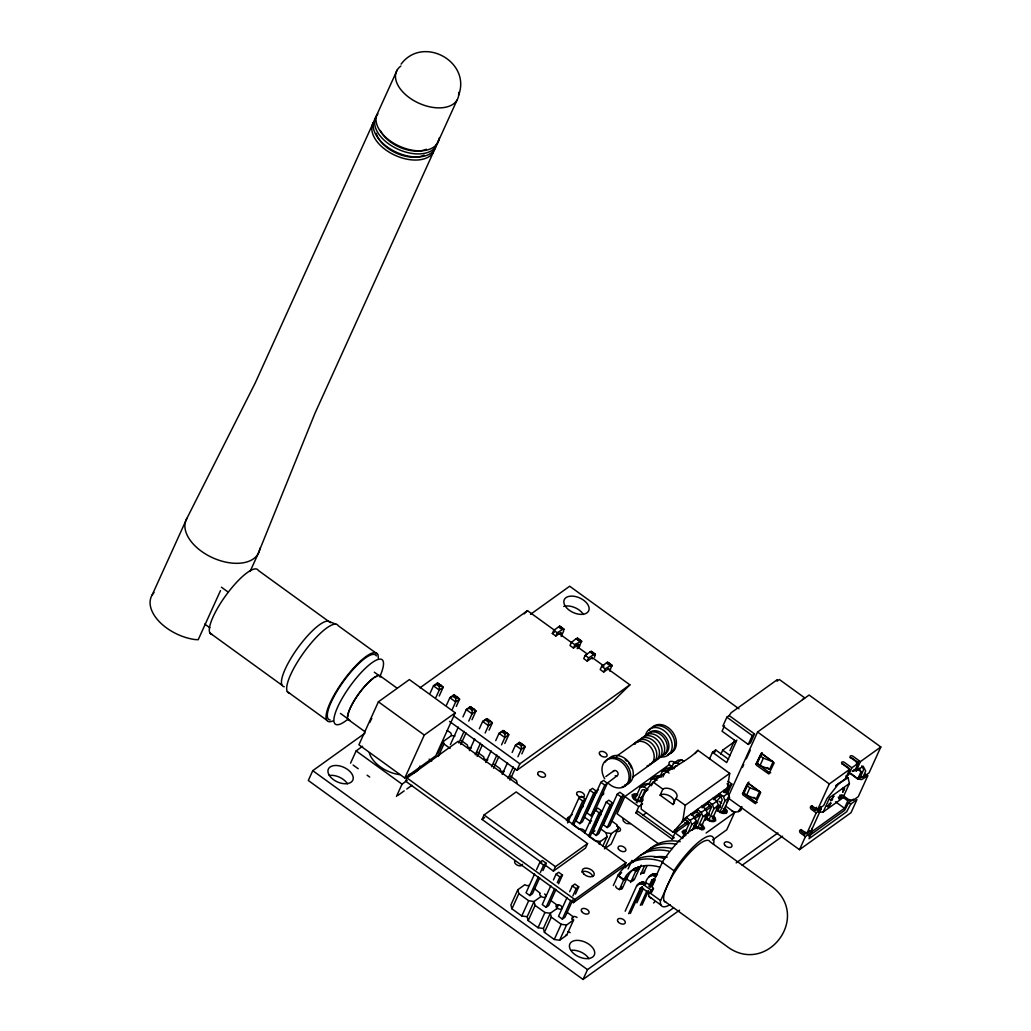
<?xml version="1.0" encoding="UTF-8"?>
<svg xmlns="http://www.w3.org/2000/svg" width="1031" height="1031" viewBox="0 0 1031 1031"><rect width="100%" height="100%" fill="white"/><g stroke="black" fill="none" stroke-linecap="round" stroke-linejoin="round"><path stroke-width="1.5" d="M560.49 627.325L559.395 626.384L553.802 630.276L552.332 633.524L555.799 636.037L561.044 632.454L560.838 633.807M555.799 636.037L557.268 632.776L563.519 628.794L563.686 630.92L561.212 636.488M578.881 648.486L581.42 640.895L574.937 644.775L573.468 648.035L570.001 645.522L571.47 642.274C572.385 642.094 578.378 635.534 578.069 639.826M594.591 657.224L594.939 653.873L588.675 657.868L587.206 661.116L583.739 658.603L585.208 655.355L590.376 651.682L591.91 652.004M608.354 663.371L607.259 662.43L601.679 666.31L600.197 669.557L603.663 672.07L608.806 668.488L608.883 669.493M609.733 671.078L611.834 665.472L607.929 662.327M439.219 695.989L443.188 687.239L441.165 685.344L439.425 686.594L439.27 690.048L435.958 697.343M456.269 706.403L459.581 699.108L457.571 697.214L455.818 698.464L455.663 701.931L452.351 709.212M472.005 719.741L475.974 710.99L473.964 709.083L472.224 710.346L472.056 713.8L468.757 721.094M489.068 730.154L492.367 722.86L490.356 720.965L488.617 722.216L488.449 725.669L485.15 732.964M504.803 743.48L508.773 734.729L506.749 732.835L505.01 734.085L504.855 737.552L501.543 744.833M521.854 753.893L525.166 746.612L523.142 744.704L521.402 745.954L521.248 749.421L517.936 756.715M683.643 832.081L685.795 835.638M706.403 815.753C706.338 819.078 711.106 821.578 713.993 820.173L714.225 818.33L712.189 816.127M720.476 806.68L717.769 807.582L718.13 810.224M829.169 806.087A2.99 0.773 -54.1 0 1 828.267 806.745L827.081 805.752M673.024 832.185L681.736 822.429L682.96 819.735L685.215 805.301L729.703 773.366L697.935 750.349C679.816 769.062 640.122 777.335 641.243 809.18L673.024 832.185L688.27 821.23M724.29 792.659L727.448 787.787L729.703 773.366M713.529 844.312A42.967 11.186 -54.1 0 0 702.846 838.938A42.967 11.186 -54.1 0 0 674.635 869.752L660.368 901.197A42.967 11.186 -54.1 0 0 670.021 904.69M458.666 95.136C471.244 61.28 422.684 35.131 401.098 64.128M577.192 648.705L578.713 644.452L573.468 648.035M832.932 795.404L832.558 796.216M801.1 829.543A2.023 1.546 54.3 0 0 802.015 832.185L804.76 834.169L809.58 830.715L811.59 832.172L805.417 836.605L800.662 833.164A2.023 1.546 54.3 0 1 799.747 830.522A2.023 1.546 54.3 0 1 802.002 830.187L806.77 833.641L811.139 830.496A5.091 3.029 24.4 0 0 811.706 829.736L821.23 808.652A5.065 3.016 24.4 0 0 821.217 807.673L820.972 806.964A5.091 3.029 24.4 0 0 820.779 806.603M622.982 818.898L623.227 820.921L625.572 823.034M635.676 867.702A47.065 35.789 54.3 0 0 629.877 872.948L627.196 877.51L623.587 880.1L617.994 875.499A54.076 41.124 54.3 0 1 662.675 861.839M628.639 913.724L640.315 888.284L642.429 888.219L649.646 893.413L651.979 891.738L653.461 888.49C649.543 882.974 640.109 879.031 636.346 886.557L625.16 911.211M654.466 880.036L651.837 880.074L648.886 886.467M152.124 595.042L186.933 518.309L255.198 383.029L373.531 122.148A33.533 19.95 24.4 0 0 397.141 156.209A33.533 19.95 24.4 0 0 435.005 147.304M397.206 69.979L377.707 112.946A33.533 19.95 24.4 0 0 401.317 147.008A33.533 19.95 24.4 0 0 439.18 138.102M220.492 590.595L198.21 639.71L194.82 639.542A39.822 23.687 24.4 0 1 157.743 619.953A39.822 23.687 24.4 0 1 154.031 592.529M433.355 152.266L315.022 413.147L257.982 554.072L250.069 571.522M437.531 143.064L457.029 100.097M364.922 733.221L312.754 770.673L308.308 780.493L583.03 979.45L679.545 910.167M350.553 763.198L356.133 750.916L362.577 746.289M378.403 701.815L358.917 744.782L404.809 778.018L435.765 755.8L455.264 712.821L409.359 679.584L378.403 701.815L424.295 735.051L455.264 712.821M430.146 693.141L433.458 685.847L437.376 683.038L441.165 685.344M396.458 796.435L402.026 784.153L407.181 780.454M404.809 778.018L424.295 735.051M407.013 777.98L405.57 781.163L573.339 902.653L624.515 865.924L625.959 862.741L458.189 741.25L407.013 777.98L574.783 899.483L625.959 862.741M446.552 705.011L449.851 697.716L453.769 694.907L457.571 697.214M437.685 753.829L443.291 741.469L451.565 735.528L455.019 736.018M438.355 756.316L443.961 743.957L443.291 741.469M450.379 744.588L458.318 727.087M462.945 716.88L466.244 709.599L470.162 706.776L473.964 709.083M458.834 742.964L464.118 731.301M460.767 744.524L466.051 732.861M469.414 750.632L474.711 738.969M479.338 728.762L482.65 721.468L486.568 718.659L490.356 720.965M475.227 754.834L480.523 743.171M477.16 756.393L482.456 744.73M485.807 762.502L491.104 750.839M495.731 740.632L499.043 733.337L502.96 730.528L506.749 732.835M491.619 766.716L496.916 755.04M493.553 768.275L498.849 756.612M502.213 774.371L507.497 762.708M512.123 752.501L515.436 745.207L519.353 742.397L523.142 744.704M541.752 862.651L482.057 819.426L484.067 814.967L516.17 791.924L587.541 843.616L585.531 848.075L553.428 871.118L544.342 864.532M508.012 778.585L513.309 766.922M509.945 780.145L515.242 768.482M449.529 721.429L516.956 770.26L519.869 763.829L629.902 684.842L607.852 668.874M603.663 672.07L605.145 668.823L611.628 664.943M529.418 885.01L529.161 885.294A3.273 1.946 24.4 0 1 524.869 884.675L517.807 889.753L510.899 904.96L511.943 908.827L521.789 915.953L527.15 916.727L528.181 920.58L538.027 927.72L543.389 928.48L544.432 932.346L554.278 939.473L559.627 940.246L566.702 935.169L573.597 919.961A3.273 1.946 24.4 0 1 572.772 916.868L573.3 916.611A3.273 1.946 24.4 0 1 577.051 917.487M511.943 908.827L518.838 893.619L517.807 889.753M534.574 873.966L526.029 892.794L529.87 895.565L532.46 893.709L539.677 877.781M536.545 869.623L539.819 862.38L542.409 860.524L546.25 863.308L542.963 870.551M529.87 895.565L538.401 876.75M540.373 872.406L543.659 865.164L546.25 863.308M521.789 915.953L528.684 900.746L534.045 901.519L541.12 896.442A3.273 1.946 24.4 0 0 545.399 897.047L545.876 895.63A3.273 1.946 24.4 0 0 544.561 893.967M566.431 820.573L567.694 817.789L572.153 814.593M567.591 822.931L578.842 798.149L581.445 796.267L585.312 799.077L573.404 825.316M527.15 916.727L534.045 901.519L535.089 905.386L544.935 912.512L550.283 913.286L557.359 908.208A3.273 1.946 24.4 0 0 561.637 908.814L561.998 908.427A3.273 1.946 24.4 0 0 558.493 904.78L556.521 905.115A3.273 1.946 24.4 0 0 557.359 908.208M528.181 920.58L535.089 905.386M572.115 824.272L582.708 800.945L585.312 799.077M589.874 790.223L575.981 820.844L579.847 823.64L582.451 821.771L596.343 791.151L592.477 788.354L589.874 790.223L593.74 793.019L596.343 791.151M553.428 871.118L555.451 866.659L587.541 843.616M550.812 885.732L542.267 904.561L546.108 907.332L548.698 905.476L555.928 889.547M553.441 879.933L556.07 874.146L558.66 872.29L562.488 875.061L558.544 883.76M579.847 823.64L593.74 793.019M600.905 782.297L587.013 812.931L590.879 815.727L593.482 813.859L607.375 783.225L603.509 780.428L600.905 782.297L604.772 785.107L607.375 783.225M546.108 907.332L554.652 888.503M557.281 882.716L559.897 876.93L562.488 875.061M538.027 927.72L544.935 912.512M590.879 815.727L604.772 785.107M584.616 833.319L595.196 809.992L597.8 808.124L601.666 810.92L589.758 837.159M543.389 928.48L550.283 913.286L551.327 917.139L561.173 924.279L566.522 925.039L573.597 919.961M544.432 932.346L551.327 917.139M588.469 836.115L599.063 812.789L601.666 810.92M556.611 908.93L558.493 904.78M592.335 832.687L606.228 802.066L608.831 800.198L612.698 802.994L598.805 833.615L596.202 835.484L592.335 832.687L594.939 830.818M567.05 897.486L558.518 916.314L562.346 919.098L564.936 917.242L572.824 899.857M569.679 891.699L572.308 885.913L574.898 884.044L578.726 886.828L575.453 894.07M596.202 835.484L610.094 804.863L612.698 802.994M617.26 794.154L603.367 824.774L607.233 827.571L609.837 825.702L623.729 795.069L619.863 792.272L617.26 794.154L621.126 796.95L623.729 795.069M562.346 919.098L570.89 900.269M572.862 895.926L576.149 888.683L578.726 886.828M554.278 939.473L561.173 924.279M599.14 844.26L600.403 841.476L607.091 836.682L606.048 832.79L600.184 828.537M607.233 827.571L621.126 796.95M573.339 902.653L574.783 899.483M559.627 940.246L566.522 925.039M672.624 767.708L668.835 764.963L624.85 796.538L617.041 813.755L658.293 843.616M602.671 846.425L607.091 836.682M571.896 919.446L573.146 916.688L566.895 912.164M618.123 828.756L611.435 833.563L604.488 848.874L611.177 844.067L618.123 828.756L617.079 824.864L611.215 820.612M634.916 799.051L640.238 787.323L644.775 784.076L648.447 783.521L651.489 785.725M637.132 800.907L642.107 789.926L643.95 789.656L645.986 791.125M641.037 799.025L644.775 790.79M635.921 812.892L637.97 811.41L674.222 837.662L672.16 839.144L635.921 812.892L638.769 806.616L642.648 803.832M649.311 783.779L651.308 779.384L655.832 776.124L659.518 775.583L661.541 777.052M651.927 784.733L653.177 781.988L655.02 781.717M659.711 777.297L662.366 771.433L666.902 768.185L670.588 767.631L672.612 769.1M613.368 885.513L617.994 875.306L621.616 872.703M662.997 776.794L664.248 774.049M671.439 767.889L673.436 763.494L677.973 760.234L681.646 759.692L683.669 761.162M675.782 798.484L673.037 804.528L660.124 795.172L662.869 789.127A8.261 4.91 24.4 0 1 673.681 790.674A8.261 4.91 24.4 0 1 675.782 798.484L685.215 805.301M628.085 868.953L631.99 860.357M619.257 889.779L623.897 879.572L627.518 876.969L622.221 888.645M674.068 768.842L675.305 766.097L677.148 765.827M583.03 979.45L587.49 969.63L673.565 907.834M630.598 882.51L635.908 870.808L639.529 868.205L634.22 879.907M640.612 874.481L644.594 865.705M643.576 873.347L646.901 866.027M630.315 913.492L642.326 887.021L639.98 888.696M636.862 902.808L643.447 888.31M645.419 883.967C645.857 879.121 650.754 872.522 655.819 876.698M640.341 905.321L646.914 890.81M726.881 717.189L722.86 726.043L748.248 744.434L750.516 742.81L754.537 733.956L729.149 715.566L726.881 717.189L752.269 735.58L754.537 733.956M642.017 905.089L648.602 890.591M649.917 887.678L653.86 878.979M672.16 839.144L675.009 832.868L689.236 822.648M651.167 886.596L662.843 861.207A42.967 11.186 -54.1 0 1 701.454 829.104M709.457 758.971L712.485 752.282L715.694 749.975L728.621 759.344M724.509 725.772L722.061 731.198L736.276 741.482M729.149 715.566L731.159 712.717L777.297 679.661L777.09 681.143L779.359 679.506L804.747 697.897L802.479 699.521M652.52 885.706L655.149 879.907M649.646 893.413L651.115 890.165L653.461 888.49M714.419 752.81L715.694 749.975M684.043 834.878L689.03 823.911L688.283 821.759L685.241 819.555L686.208 817.403L690.267 820.341L691.749 824.632L687.767 833.422M720.849 754.215L722.679 750.168L734.24 741.882M692.291 830.174L696.286 821.372L694.804 817.08L690.744 814.142M695.113 826.939L700.088 815.959L699.353 813.82L696.299 811.603L697.278 809.451L701.338 812.389L702.82 816.681L697.497 828.421M729.974 750.581L734.6 740.374M736.856 740.078L726.7 762.579L712.485 752.282M702.021 825.161L707.343 813.433L705.861 809.142L701.802 806.203M705.552 820.367L711.158 808.02L710.411 805.868L707.369 803.665L708.336 801.512L712.395 804.451L713.877 808.742L708.555 820.47M712.421 818.691L718.414 805.482L716.932 801.203L712.872 798.265M717.241 811.049L722.216 800.069L721.481 797.93L718.427 795.726L719.406 793.574L723.466 796.512L724.948 800.791L719.625 812.531M726.108 793.264L729.548 785.674L731.817 784.037L728.002 781.279M748.248 744.434L752.269 735.58M727.796 792.891L731.817 784.037M728.427 796.28L757.579 732.023L809.103 695.036L880.822 746.972L869.069 772.876L862.895 777.31L860.872 775.853L863.669 769.526L861.761 765.891M742.397 767.502L743.699 764.628M746.315 758.868L750.233 750.22M722.821 812.209L729.484 797.543L727.989 793.251L723.942 790.313M725.489 805.984L734.575 812.57L726.765 829.775L712.537 839.994M746.728 785.519L743.364 792.955L746.534 795.249L756.226 798.999L759.602 791.576L748.996 783.895L746.728 785.519L749.898 787.826L759.602 791.576M760.208 755.813L756.831 763.236L760.015 765.543L769.706 769.294L773.07 761.857L762.476 754.189L760.208 755.813L763.378 758.107L773.07 761.857M757.398 762.927L762.089 752.591M746.534 795.249L749.898 787.826M760.015 765.543L763.378 758.107M803.909 835.162L805.237 832.223M815.212 810.224L816.552 807.299M727.77 797.736L799.489 849.686L805.417 836.605M806.77 833.641L816.204 812.84L821.14 808.948M816.204 812.84L811.436 809.399A2.023 1.546 54.3 0 1 810.521 806.758A2.023 1.546 54.3 0 1 812.789 806.422L817.544 809.863L829.298 783.96L849.712 769.306L842.417 764.023A2.023 1.211 24.4 0 1 841.889 762.102A2.023 1.211 24.4 0 1 844.557 762.489L851.851 767.773L858.269 763.159L850.975 757.875A2.023 1.211 24.4 0 1 850.459 755.955A2.023 1.211 24.4 0 1 853.114 756.342L860.408 761.625L880.822 746.972M811.59 832.172L809 838.693L846.67 811.758L850.768 804.051L856.941 799.618L851.013 812.686L799.489 849.686M818.55 812.26L823.189 811.99L829.71 797.62L849.402 783.483L848.023 777.645L846.348 777.322M829.336 804.876C834.234 799.553 825.638 806.629 830.509 803.497M845.497 778.611L849.712 769.306M851.851 767.773L848.925 774.217A5.168 3.931 54.3 0 1 848.5 774.848A5.297 4.034 54.3 0 1 847.985 775.338A5.168 3.931 54.3 0 1 845.871 775.943M842.417 789.037L843.487 789.823C847.314 783.276 839.685 798.703 844.093 789.011L843.01 788.225M839.891 795.03L840.974 795.816L840.278 797.35L839.311 798.046L838.229 797.259M840.626 797.105L841.193 796.692L839.891 798.716L840.059 797.839L838.693 798.819L841.605 794.914L840.626 797.105L839.543 796.319M858.269 763.159L855.343 769.603A5.168 3.931 54.3 0 1 854.931 770.234A5.297 4.034 54.3 0 1 854.415 770.724A5.168 3.931 54.3 0 1 852.289 771.33M849.402 783.483L842.881 797.852L823.189 811.99M854.171 769.461L856.194 770.917L860.408 761.625M810.869 832.391L844.466 808.278L847.843 800.816L849.621 799.553M850.06 773.456L857.74 779.011L861.04 771.729L859.107 768.224M853.565 799.128L848.745 802.582L844.66 810.302L808.704 836.128M862.895 777.31L865.692 770.982L863.153 766.226L856.194 770.917M865.344 774.126L867.728 775.853L858.295 796.641L853.913 799.785A5.091 3.029 24.4 0 1 852.869 800.185A5.335 3.17 24.4 0 1 852.018 800.288A5.091 3.029 24.4 0 1 847.057 798.484M592.258 658.899L592.348 657.533L587.206 661.116M830.715 803.445L829.298 806.165M623.587 880.1L626.268 875.538A47.065 35.789 54.3 0 1 659.672 867.123M633.369 869.52L635.663 871.182L638.344 866.62M641.282 865.164L639.272 868.592L635.663 871.182M719.69 811.668L723.71 812.982L725.708 811.513M650.651 875.899L653.512 873.798L657.456 874.572L655.123 876.247M633.266 796.293L634.207 795.481L636.978 795.661M843.487 789.823L844.093 789.011M839.311 798.046L840.974 795.816M741.121 808.252L738.505 811.526M831.179 800.133L833.924 796.035L830.548 800.855L832.597 799.386L831.179 800.133L830.11 799.347M608.354 782.361L617.079 775.789M695.023 753.597L697.935 750.349M717.512 800.236L721.391 795.906M770.711 772.747L769.616 772.799L757.334 763.391M757.231 802.453L756.135 802.505L743.944 793.445L748.893 781.988M524.186 613.883L527.46 610.661L554.691 630.379M629.902 684.842L613.471 700.964L516.956 770.26M653.564 902.976L654.878 901.7M642.725 800.726C639.052 803.549 631.307 799.412 632.158 794.708L634.928 793.702L637.751 794.36M716.854 809.631L718.878 808.897M839.092 783.199L826.926 798.677L823.717 805.43L817.544 809.863M641.089 882.407L636.604 885.977M817.544 808.961L815.547 810.405L812.802 808.42A2.023 1.546 54.3 0 1 811.887 805.778M420.029 687.793L527.46 610.661M530.553 614.308L569.679 586.227L738.943 708.8M437.376 683.038L443.188 687.239L439.27 690.048L433.458 685.847L438.587 683.476M453.769 694.907L459.581 699.108L455.663 701.931L449.851 697.716L454.98 695.345M552.332 633.524L554.652 631.848M470.162 706.776L475.974 710.99L472.056 713.8L466.244 709.599L471.373 707.214M486.568 718.659L492.367 722.86L488.449 725.669L482.65 721.468L487.779 719.097M397.747 795.507L404.191 790.88M406.781 789.024L411.936 785.326M502.96 730.528L508.773 734.729L504.855 737.552L499.043 733.337L504.172 730.966M519.353 742.397L525.166 746.612L521.248 749.421L515.436 745.207L520.565 742.836M482.057 819.426L484.622 817.583M616.602 756.2L636.101 742.217M605.816 776.562L614.012 770.673M579.834 809.064L583.185 806.667M632.802 777.103L649.685 764.976M640.238 787.323L643.924 786.769L648.447 783.521M651.308 779.384L654.981 778.83L659.518 775.583M662.366 771.433L666.052 770.892L670.588 767.631M673.436 763.494L677.122 762.94L681.646 759.692M644.723 792.053L647.984 789.707L643.924 786.769M642.764 815.353L646.411 812.737M682.96 819.735L727.448 787.787M681.736 822.429L685.551 819.697M691.904 815.134L696.995 811.474M702.072 807.827L708.426 803.265M713.516 799.618L719.87 795.056M723.685 792.311L726.224 790.493M694.636 816.668L699.714 813.021M704.804 809.374L711.158 804.811M690.267 820.341L694.804 817.08M701.338 812.389L705.861 809.142M712.395 804.451L716.932 801.203M723.466 796.512L727.989 793.251M694.417 818.936L700.874 814.284M706.055 810.572L711.235 806.861M617.827 875.938L620.237 874.211M691.749 824.632L696.286 821.372M702.82 816.681L707.343 813.433M713.877 808.742L718.414 805.482M724.948 800.791L729.484 797.543M706.106 832.996L734.575 812.57M637.519 884.83L640.444 882.729M649.221 876.427L652.146 874.327M648.718 876.956L652.791 874.004M638.756 884.083L641.81 882.201M651.167 875.487L653.512 873.798M639.465 883.876L642.571 882.124M651.927 875.396L654.273 873.721M640.225 883.799L643.357 882.149M652.713 875.435L655.059 873.76M641.011 883.838L644.156 882.317M653.525 875.59L655.858 873.914M641.823 883.992L644.968 882.588M654.324 875.86L656.67 874.185M642.622 884.263L643.421 884.65L645.754 882.974M643.421 884.65L644.117 885.101L646.463 883.412M640.135 888.477L642.468 886.789M651.682 880.294L654.028 878.618M856.258 762.94L858.81 761.123M852.701 771.188L855.008 769.538M835.819 785.686L848.023 777.645M835.78 785.764L847.108 777.58M736.16 862.895L777.902 832.932M857.74 779.011L860.395 777.103M742.14 865.228L782.568 836.205M867.728 775.853L861.89 779.462A5.065 3.016 24.4 0 1 860.524 779.449L859.558 779.268A5.091 3.029 24.4 0 1 858.101 778.74A5.271 3.132 24.4 0 1 857.186 778.25A5.091 3.029 24.4 0 1 856.8 777.993M828.164 806.538L828.073 807.144A2.629 0.683 -54.1 0 0 828.988 806.487L829.414 805.031M720.244 807.234L717.911 807.634L718.349 809.696M706.531 815.805L708.864 815.405M683.785 832.133L686.118 831.733M630.237 823.717L626.616 823.537M717.086 805.958L720.605 805.739M706.66 813.781L709.225 813.91M695.281 821.952L697.845 822.068M701.505 829.891L703.645 829.478L704.547 828.099L702.034 824.091M709.096 814.851L706.75 815.263C704.508 818.807 710.771 822.313 713.723 820.689L713.955 818.859L711.944 816.668M697.729 823.022L695.023 823.924C694.971 827.249 699.74 829.736 702.614 828.344L700.565 824.826M697.497 823.563L695.745 823.64L694.726 825.084L697.935 828.576M700.01 829.259L701.75 829.182L702.962 827.841L700.822 824.285M686.35 831.179L684.597 831.257L683.437 832.636L684.687 835.484M471.425 747.9L467.958 747.398L467.288 744.898L461.153 740.464M487.818 759.77L484.351 759.267L483.681 756.78L477.546 752.334M504.211 771.639L500.757 771.149L500.074 768.649L493.952 764.203M606.048 832.79L611.435 833.563M600.403 841.476L595.016 840.703L589.152 836.463M686.478 830.239L683.914 830.11L682.071 831.837L684.571 835.845M637.222 795.107L635.225 794.785L633.472 795.752L633.382 797.646L634.516 799.141L637.429 800.842L640.212 801.023L641.23 799.566L639.89 797.35M636.191 802.44L637.248 802.775M335.913 624.18L328.193 621.152A39.822 10.374 -54.1 0 0 294.66 652.43A39.822 10.374 -54.1 0 0 284.272 686.736M724.303 812.879L725.94 813.395L725.36 812.157M719.922 811.139L723.015 812.415L725.36 812.003L725.785 810.882L724.445 808.652M697.265 828.55L694.031 825.638M857.534 762.051L852.25 758.223A2.023 1.211 24.4 0 0 850.06 757.656M857.199 768.958L861.04 771.729M848.977 768.198L843.693 764.371A2.023 1.211 24.4 0 0 841.786 763.765M842.701 788.393L843.783 789.166M757.579 732.023L829.298 783.96M842.727 797.118L847.843 800.816M848.745 802.582L850.768 804.051M839.324 796.808L840.394 797.594M835.51 801.783L844.466 808.278M767.348 767.58L769.706 769.294M577.721 638.279L581.574 641.114M577.424 638.279L581.639 641.424M577.064 638.382L580.53 640.895M560.052 626.281L563.893 629.116M579.319 640.161L581.626 641.836M559.756 626.281L563.97 629.426M576.638 638.589L580.105 641.102M559.395 626.384L562.862 628.897M558.957 626.59L562.436 629.103M576.187 638.885L579.667 641.385M607.633 662.327L611.77 665.163M558.518 626.887L561.998 629.387M608.367 662.959L611.834 665.472M607.259 662.43L611.834 665.884M591.459 651.373L595.312 654.208M591.163 651.36L595.377 654.517M606.834 662.637L611.731 666.387M590.802 651.476L594.268 653.976M591.897 652.417L595.364 654.93M606.396 662.92L609.862 665.433M590.376 651.682L593.843 654.195M592.967 653.744L595.274 655.42M589.938 651.966L593.405 654.479M576.458 643.537L578.765 645.213M576.368 643.769L578.687 645.445M722.679 750.168L730.206 755.62M571.47 642.274L574.937 644.775M558.583 633.202L571.548 642.584M575.44 645.406L587.116 653.86M592.297 657.61L603.973 666.065M553.802 630.276L557.268 632.776M601.679 666.31L605.145 668.823M585.208 655.355L588.675 657.868M753.867 797.298L756.226 798.999M727.01 783.831L729.548 785.674M677.122 762.94L679.145 764.409M718.994 801.28L721.584 803.162M666.052 770.892L669.093 773.095M708.916 805.288L711.506 807.157M654.981 778.83L657.018 780.299M653.435 782.297L662.869 789.127M696.389 814.284L698.979 816.152M686.53 821.346L689.12 823.228M684.88 822.545L687.458 824.413M674.738 829.723L677.328 831.605M624.85 796.538L638.769 806.616M675.009 832.868L682.793 838.499M606.228 802.066L610.094 804.863M436.848 684.726L439.425 686.594M453.24 696.595L455.818 698.464M469.633 708.465L472.224 710.346M486.026 720.347L488.617 722.216M502.432 732.216L505.01 734.085M518.825 744.086L521.402 745.954M578.842 798.149L582.708 800.945M595.196 809.992L599.063 812.789M377.617 654.26L338.271 625.765A41.923 10.916 -54.1 0 0 303.72 652.61A41.923 10.916 -54.1 0 0 289.685 693.219M662.211 862.238L674.003 870.783M330.448 622.672L258.317 570.439A39.822 10.374 -54.1 0 0 225.493 595.931A39.822 10.374 -54.1 0 0 212.154 634.503M453.743 715.939L519.869 763.829M584.461 817.158L590.338 821.411A3.299 1.959 24.4 0 0 590.119 823.421M397.012 688.115L381.032 676.542A27.257 7.101 -54.1 0 0 358.569 693.979A27.257 7.101 -54.1 0 0 349.445 720.373M374.33 672.199L380.774 676.864M447.209 730.36L450.895 733.028L451.565 735.528M510.345 776.085L516.479 780.519L517.15 783.019M573.429 825.084L579.306 829.324A3.299 1.959 24.4 0 1 583.262 829.71A3.299 1.959 24.4 0 1 584.809 832.674M633.55 869.094L635.908 870.808M644.117 885.101L651.115 890.165M664.222 900.991L726.7 946.239C766.162 976.473 811.616 917.461 772.515 887.034L710.037 841.786A37.683 9.807 -54.1 0 0 678.978 865.911A37.683 9.807 -54.1 0 0 666.348 902.421M660.497 900.54L648.705 891.995L648.576 892.666A42.967 11.186 -54.1 0 0 651.656 898.22M443.961 743.957L450.096 748.403M649.221 896.596L661.013 905.128M221.433 587.206L227.903 591.897M617.994 875.306L623.897 879.572M429.154 759.164L431.705 761.007M484.067 814.967L555.451 866.659M340.436 713.413L348.156 719.019A26.832 6.985 -54.1 0 0 349.677 720.038M347.898 719.342L365.116 731.804M539.819 862.38L543.659 865.164M556.07 874.146L559.897 876.93M572.308 885.913L576.149 888.683M204.731 624.039L209.899 627.789M209.899 632.995L282.03 685.228M287.314 691.621L326.659 720.115M356.133 750.916L402.026 784.153M534.419 888.632L540.283 893.349A3.273 1.946 24.4 0 0 541.12 896.442M550.657 900.398L556.908 904.922M353.105 765.041L358.208 768.739M367.126 775.196L369.678 777.052M518.838 893.619L528.684 900.746M312.754 770.673L587.49 969.63M723.311 808.497L725.528 811.41M724.78 807.75L727.19 810.817L727.023 812.557C723.324 815.263 716.867 811.629 716.197 807.337M722.924 810.508L724.677 812.75M713.413 815.921L715.334 817.957L715.656 820.728C712.099 823.369 706.544 820.057 704.92 816.449M644.684 790.352L645.78 791.344M645.213 790.236L645.896 790.983M694.34 827.983L694.933 828.744M682.96 836.154L683.566 836.914M641.591 796.911L642.996 799.927M717.099 807.428L717.563 808.136M640.844 797.569L641.411 799.682L638.717 800.584L634.748 798.625L633.395 796.383M567.694 817.789L568.738 821.681M330.577 775.325A13.416 7.977 24.4 0 1 347.499 783.844M563.725 606.421A13.416 7.977 24.4 0 1 583.404 614.476M572.063 950.208A13.416 7.977 24.4 0 1 588.985 958.727M522.498 864.274A4.188 2.5 24.4 0 1 517.266 865.151A4.188 2.5 24.4 0 1 515.281 860.627M616.834 826.115A4.188 2.5 24.4 0 1 620.507 829.942A4.188 2.5 24.4 0 1 616.28 831.231M672.65 766.755A4.188 2.5 24.4 0 1 669.183 762.309A4.188 2.5 24.4 0 1 675.137 762.605M644.233 870.77A3.402 2.023 24.4 0 1 641.114 872.999M621.757 886.905A3.402 2.023 24.4 0 1 619.489 889.328A3.402 2.023 24.4 0 1 615.675 886.029M632.995 878.837A3.402 2.023 24.4 0 1 630.727 881.26A3.402 2.023 24.4 0 1 626.9 877.961M603.341 792.285A3.828 2.281 24.4 0 1 601.679 795.056M596.846 792.633A3.828 2.281 24.4 0 1 598.508 789.849M741.74 808.265A9.64 5.735 24.4 0 1 732.036 811.255M581.819 872.046A6.405 3.802 24.4 0 1 588.031 872.046A6.405 3.802 24.4 0 1 592.748 876.518M437.788 141.17A33.533 19.95 24.4 0 1 397.902 149.199A33.533 19.95 24.4 0 1 377.913 113.9M424.179 155.14A29.345 17.463 24.4 0 1 396.162 153.078A29.345 17.463 24.4 0 1 376.276 133.321M259.928 548.183A39.822 23.687 24.4 0 1 214.964 558.763A39.822 23.687 24.4 0 1 186.933 518.309M436.397 144.237A33.533 19.95 24.4 0 1 396.51 152.266A33.533 19.95 24.4 0 1 376.521 116.967M458.692 92.365A33.533 19.95 24.4 0 1 418.792 103.164A33.533 19.95 24.4 0 1 400.879 66.036M426.422 149.25A29.345 17.463 24.4 0 1 380.31 130.486M347.731 719.354A39.822 10.374 -54.1 0 1 336.815 709.019A39.822 10.374 -54.1 0 1 371.173 663.32A39.822 10.374 -54.1 0 1 379.704 676.852M330.178 719.986A39.822 10.374 -54.1 0 1 343.516 681.401A39.822 10.374 -54.1 0 1 376.341 655.909M332.961 720.94A41.923 10.916 -54.1 0 1 343.065 681.104A41.923 10.916 -54.1 0 1 378.248 658.087M419.939 766.046A27.257 16.212 24.4 0 1 408.74 774.629M399.461 774.642A27.257 16.212 24.4 0 1 369.317 752.81M347.756 716.558A26.832 6.985 -54.1 0 1 373.377 678.295M374.575 677.483A26.832 6.985 -54.1 0 1 376.74 676.336M369.768 722.499A27.257 7.101 -54.1 0 1 371.804 718.414M566.702 935.169A3.273 1.946 24.4 0 1 566.096 934.64M567.836 931.74A3.273 1.946 24.4 0 1 570.156 932.694M811.784 828.499A5.091 3.029 24.4 0 1 811.835 829.156A5.335 3.17 24.4 0 1 811.706 829.736M818.794 807.853A2.474 1.469 24.4 0 1 818.55 808.24M861.323 777.529A2.474 1.469 24.4 0 1 860.795 777.696A2.835 1.688 24.4 0 1 860.138 777.722A2.474 1.469 24.4 0 1 859.21 777.529A2.706 1.611 24.4 0 1 858.514 777.232M741.895 806.577A10.374 1.327 -50.2 0 1 738.26 811.294M728.221 799.631A10.233 3.956 -58.3 0 1 727.448 801.177M726.997 801.963A10.233 3.956 -58.3 0 1 726.507 802.737M850.859 773.521A68.587 40.802 24.4 0 1 856.374 777.67M842.559 795.12A68.587 40.802 24.4 0 1 846.941 798.471M827.919 805.701A2.629 0.683 -54.1 0 1 827.197 806.281M647.674 851.091A54.076 41.124 54.3 0 1 680.215 841.67M644.066 853.681A54.076 41.124 54.3 0 1 676.607 844.26M625.211 867.741A54.076 41.124 54.3 0 1 664.776 858.72M654.311 857.173A47.065 35.789 54.3 0 1 667.25 857.135M632.686 862.638A54.076 41.124 54.3 0 1 668.745 851.142M640.535 855.511A54.076 41.124 54.3 0 1 672.354 848.552M634.001 743.802A13.287 10.104 54.3 0 1 651.914 748.931A13.287 10.104 54.3 0 1 647.12 765.801M635.135 744.176A13.287 10.104 54.3 0 1 653.577 745.593A13.287 10.104 54.3 0 1 649.749 763.907M637.764 742.294A13.287 10.104 54.3 0 1 656.206 743.712A13.287 10.104 54.3 0 1 652.378 762.025M641.888 738.144A13.287 10.104 54.3 0 1 659.801 743.274A13.287 10.104 54.3 0 1 655.007 760.131M644.517 736.25A13.287 10.104 54.3 0 1 661.464 739.936A13.287 10.104 54.3 0 1 660.201 757.424M647.146 734.368A13.287 10.104 54.3 0 1 664.093 738.041A13.287 10.104 54.3 0 1 662.843 755.543M648.718 733.234A13.287 10.104 54.3 0 1 666.645 738.364A13.287 10.104 54.3 0 1 661.85 755.233M645.251 736.572A15.955 12.127 54.3 0 1 659.389 728.208A15.955 12.127 54.3 0 1 672.212 745.516A15.955 12.127 54.3 0 1 660.317 756.896M649.337 730.373A15.955 12.127 54.3 0 1 670.962 733.054A15.955 12.127 54.3 0 1 667.444 754.808M652.198 727.499A15.955 12.127 54.3 0 1 673.333 733.067A15.955 12.127 54.3 0 1 669.029 753.674M604.72 778.83A15.955 12.127 54.3 0 1 612.35 758.468A15.955 12.127 54.3 0 1 628.897 779.333A15.955 12.127 54.3 0 1 608.161 783.16M605.158 762.089A15.955 12.127 54.3 0 1 627.196 765.337A15.955 12.127 54.3 0 1 622.196 786.743M609.076 758.468A15.955 12.127 54.3 0 1 630.572 764.615A15.955 12.127 54.3 0 1 624.825 784.849M625.211 759.731A13.287 10.104 54.3 0 1 626.951 761.187M628.51 762.888A13.287 10.104 54.3 0 1 629.825 764.796M630.379 765.801A13.287 10.104 54.3 0 1 631.268 767.902M613.2 771.536A2.99 2.281 54.3 0 1 616.332 770.904A2.99 2.281 54.3 0 1 618.02 774.513A2.99 2.281 54.3 0 1 615.185 775.789M606.512 817.222A3.299 1.959 24.4 0 1 605.983 817.48M600.893 814.915A3.299 1.959 24.4 0 1 601.369 813.485M595.248 822.545A3.299 1.959 24.4 0 1 594.268 825.509M590.866 821.153A3.299 1.959 24.4 0 1 591.549 821.037M660.124 795.172A8.261 4.91 24.4 0 1 670.936 796.718A8.261 4.91 24.4 0 1 673.037 804.528M742.513 793.754L743.029 794.978L755.388 803.69L760.698 792.504L747.81 782.89L742.513 793.754M755.981 764.048L756.509 765.273L768.855 773.985L774.178 762.798L761.29 753.184L755.981 764.048M576.986 794.682A4.188 2.5 24.4 0 0 583.817 796.86A4.188 2.5 24.4 0 0 580.814 791.924A4.188 2.5 24.4 0 0 576.986 794.682M538.053 774.59A4.188 2.5 24.4 0 0 544.884 776.781A4.188 2.5 24.4 0 0 541.881 771.845A4.188 2.5 24.4 0 0 538.053 774.59M724.561 844.84A4.188 2.5 24.4 0 0 731.391 847.031A4.188 2.5 24.4 0 0 728.389 842.095A4.188 2.5 24.4 0 0 724.561 844.84M617.84 921.469A4.188 2.5 24.4 0 0 624.67 923.647A4.188 2.5 24.4 0 0 621.667 918.711A4.188 2.5 24.4 0 0 617.84 921.469M599.642 754.396A4.188 2.5 24.4 0 0 606.473 756.574A4.188 2.5 24.4 0 0 603.47 751.638A4.188 2.5 24.4 0 0 599.642 754.396M618.42 848.99A4.188 2.5 24.4 0 0 625.25 851.181A4.188 2.5 24.4 0 0 622.247 846.245A4.188 2.5 24.4 0 0 618.42 848.99M581.613 911.443A4.188 2.5 24.4 0 0 588.456 913.621A4.188 2.5 24.4 0 0 585.453 908.685A4.188 2.5 24.4 0 0 581.613 911.443M329.211 775.222A13.416 7.977 24.4 0 0 351.068 782.22A13.416 7.977 24.4 0 0 341.467 766.42A13.416 7.977 24.4 0 0 329.211 775.222M565.117 605.854A13.416 7.977 24.4 0 0 586.974 612.852A13.416 7.977 24.4 0 0 577.373 597.052A13.416 7.977 24.4 0 0 565.117 605.854M570.697 950.105A13.416 7.977 24.4 0 0 592.567 957.103A13.416 7.977 24.4 0 0 582.953 941.303A13.416 7.977 24.4 0 0 570.697 950.105M583.714 873.888A6.405 3.802 24.4 0 0 593.972 875.358A6.405 3.802 24.4 0 0 587.116 868.205A6.405 3.802 24.4 0 0 583.714 873.888"/></g></svg>
